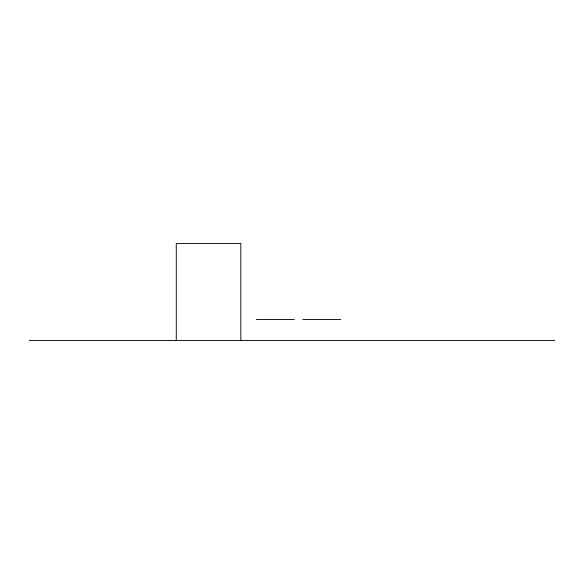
<?xml version="1.0" encoding="UTF-8"?>
<svg xmlns="http://www.w3.org/2000/svg" width="584" height="584" viewBox="0 0 584 584"><rect width="100%" height="100%" fill="white"/><g stroke="black" fill="none" stroke-linecap="round" stroke-linejoin="round"><path stroke-width="0.88" d="M256.383 319.492L294.38 319.492M302.775 319.492L340.779 319.492M29.2 340.487L554.8 340.487M240.82 340.487L240.82 243.513L176.273 243.513L176.273 340.487"/></g></svg>
